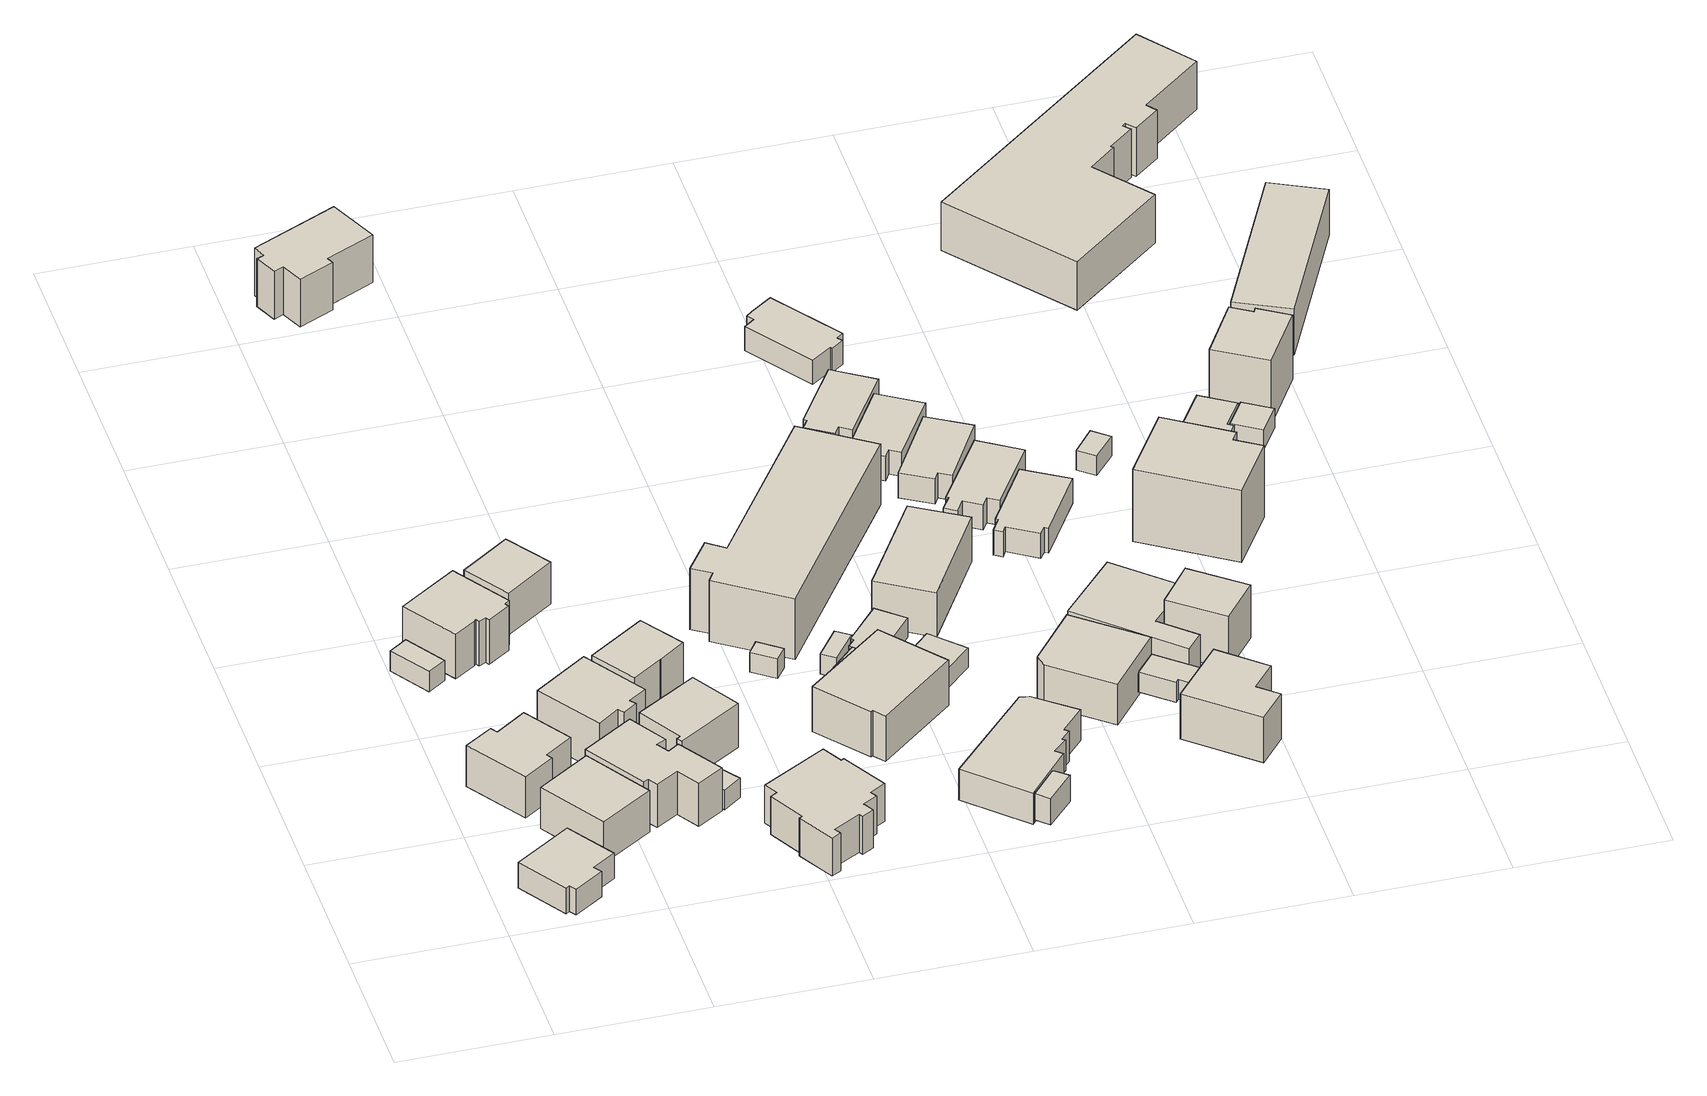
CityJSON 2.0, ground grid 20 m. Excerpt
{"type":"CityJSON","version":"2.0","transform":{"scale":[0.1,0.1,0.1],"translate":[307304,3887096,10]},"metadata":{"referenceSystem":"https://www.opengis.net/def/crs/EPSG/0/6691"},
"CityObjects":{
"building1":{"type":"Building","attributes":{"class":"3001","measuredHeight":2,"BuildingIDAttribute.prefecture":"22","BuildingIDAttribute.city":"22203","BuildingDetailAttribute.surveyYear":2015,"BuildingRiverFloodingRiskAttribute.description":"1","BuildingRiverFloodingRiskAttribute.rankOrg":"2","BuildingRiverFloodingRiskAttribute.depth":1.6,"BuildingRiverFloodingRiskAttribute.adminType":"1","BuildingRiverFloodingRiskAttribute.scale":"2","BuildingRiverFloodingRiskAttribute.duration":2.72},"geometry":[{"type":"Solid","lod":"1","boundaries":[[[[0,1,2,3,4,5,6,7]],[[6,8,9,7]],[[5,10,8,6]],[[4,11,10,5]],[[3,12,11,4]],[[2,13,12,3]],[[1,14,13,2]],[[0,15,14,1]],[[7,9,15,0]],[[8,10,11,12,13,14,15,9]]]]}]},
"building2":{"type":"Building","attributes":{"class":"3001","measuredHeight":2,"BuildingIDAttribute.prefecture":"22","BuildingIDAttribute.city":"22203","BuildingDetailAttribute.surveyYear":2015,"BuildingRiverFloodingRiskAttribute.description":"1","BuildingRiverFloodingRiskAttribute.rankOrg":"2","BuildingRiverFloodingRiskAttribute.depth":1.51,"BuildingRiverFloodingRiskAttribute.adminType":"1","BuildingRiverFloodingRiskAttribute.scale":"2","BuildingRiverFloodingRiskAttribute.duration":3.3},"geometry":[{"type":"Solid","lod":"1","boundaries":[[[[16,17,18,19,20,21,22,23]],[[22,24,25,23]],[[21,26,24,22]],[[20,27,26,21]],[[19,28,27,20]],[[18,29,28,19]],[[17,30,29,18]],[[16,31,30,17]],[[23,25,31,16]],[[24,26,27,28,29,30,31,25]]]]}]},
"building3":{"type":"Building","attributes":{"class":"3003","measuredHeight":2,"BuildingIDAttribute.prefecture":"22","BuildingIDAttribute.city":"22203","BuildingDetailAttribute.surveyYear":2015,"BuildingRiverFloodingRiskAttribute.description":"1","BuildingRiverFloodingRiskAttribute.rankOrg":"2","BuildingRiverFloodingRiskAttribute.depth":1.57,"BuildingRiverFloodingRiskAttribute.adminType":"1","BuildingRiverFloodingRiskAttribute.scale":"2","BuildingRiverFloodingRiskAttribute.duration":3.52},"geometry":[{"type":"Solid","lod":"1","boundaries":[[[[32,33,34,35]],[[34,36,37,35]],[[33,38,36,34]],[[32,39,38,33]],[[35,37,39,32]],[[36,38,39,37]]]]}]},
"building4":{"type":"Building","attributes":{"class":"3001","measuredHeight":2,"BuildingIDAttribute.prefecture":"22","BuildingIDAttribute.city":"22203","BuildingDetailAttribute.surveyYear":2015,"BuildingRiverFloodingRiskAttribute.description":"1","BuildingRiverFloodingRiskAttribute.rankOrg":"2","BuildingRiverFloodingRiskAttribute.depth":1.6,"BuildingRiverFloodingRiskAttribute.adminType":"1","BuildingRiverFloodingRiskAttribute.scale":"2","BuildingRiverFloodingRiskAttribute.duration":2.72},"geometry":[{"type":"Solid","lod":"1","boundaries":[[[[40,41,42,43]],[[42,44,45,43]],[[41,46,44,42]],[[40,47,46,41]],[[43,45,47,40]],[[44,46,47,45]]]]}]},
"building5":{"type":"Building","attributes":{"class":"3001","measuredHeight":2,"BuildingIDAttribute.prefecture":"22","BuildingIDAttribute.city":"22203","BuildingDetailAttribute.surveyYear":2015,"BuildingRiverFloodingRiskAttribute.description":"1","BuildingRiverFloodingRiskAttribute.rankOrg":"2","BuildingRiverFloodingRiskAttribute.depth":1.73,"BuildingRiverFloodingRiskAttribute.adminType":"1","BuildingRiverFloodingRiskAttribute.scale":"2","BuildingRiverFloodingRiskAttribute.duration":3.52},"geometry":[{"type":"Solid","lod":"1","boundaries":[[[[48,49,50,51,52,53,54,55,56,57,58]],[[57,59,60,58]],[[56,61,59,57]],[[55,62,61,56]],[[54,63,62,55]],[[53,64,63,54]],[[52,65,64,53]],[[51,66,65,52]],[[50,67,66,51]],[[49,68,67,50]],[[48,69,68,49]],[[58,60,69,48]],[[59,61,62,63,64,65,66,67,68,69,60]]]]}]},
"building6":{"type":"Building","attributes":{"class":"3001","measuredHeight":2,"BuildingIDAttribute.prefecture":"22","BuildingIDAttribute.city":"22203","BuildingDetailAttribute.surveyYear":2015,"BuildingRiverFloodingRiskAttribute.description":"1","BuildingRiverFloodingRiskAttribute.rankOrg":"2","BuildingRiverFloodingRiskAttribute.depth":1.67,"BuildingRiverFloodingRiskAttribute.adminType":"1","BuildingRiverFloodingRiskAttribute.scale":"2","BuildingRiverFloodingRiskAttribute.duration":3.4},"geometry":[{"type":"Solid","lod":"1","boundaries":[[[[70,71,72,73,74,75,76,77]],[[76,78,79,77]],[[75,80,78,76]],[[74,81,80,75]],[[73,82,81,74]],[[72,83,82,73]],[[71,84,83,72]],[[70,85,84,71]],[[77,79,85,70]],[[78,80,81,82,83,84,85,79]]]]}]},
"building7":{"type":"Building","attributes":{"class":"3001","measuredHeight":2,"BuildingIDAttribute.prefecture":"22","BuildingIDAttribute.city":"22203","BuildingDetailAttribute.surveyYear":2015,"BuildingRiverFloodingRiskAttribute.description":"1","BuildingRiverFloodingRiskAttribute.rankOrg":"2","BuildingRiverFloodingRiskAttribute.depth":1.58,"BuildingRiverFloodingRiskAttribute.adminType":"1","BuildingRiverFloodingRiskAttribute.scale":"2","BuildingRiverFloodingRiskAttribute.duration":3.97},"geometry":[{"type":"Solid","lod":"1","boundaries":[[[[86,87,88,89,90,91,92,93,94,95,96,97,98]],[[97,99,100,98]],[[96,101,99,97]],[[95,102,101,96]],[[94,103,102,95]],[[93,104,103,94]],[[92,105,104,93]],[[91,106,105,92]],[[90,107,106,91]],[[89,108,107,90]],[[88,109,108,89]],[[87,110,109,88]],[[86,111,110,87]],[[98,100,111,86]],[[99,101,102,103,104,105,106,107,108,109,110,111,100]]]]}]},
"building8":{"type":"Building","attributes":{"class":"3001","measuredHeight":2,"BuildingIDAttribute.prefecture":"22","BuildingIDAttribute.city":"22203","BuildingDetailAttribute.surveyYear":2015,"BuildingRiverFloodingRiskAttribute.description":"1","BuildingRiverFloodingRiskAttribute.rankOrg":"2","BuildingRiverFloodingRiskAttribute.depth":1.88,"BuildingRiverFloodingRiskAttribute.adminType":"1","BuildingRiverFloodingRiskAttribute.scale":"2","BuildingRiverFloodingRiskAttribute.duration":3.52},"geometry":[{"type":"Solid","lod":"1","boundaries":[[[[112,113,114,115]],[[114,116,117,115]],[[113,118,116,114]],[[112,119,118,113]],[[115,117,119,112]],[[116,118,119,117]]]]}]},
"building9":{"type":"Building","attributes":{"class":"3003","measuredHeight":2,"BuildingIDAttribute.prefecture":"22","BuildingIDAttribute.city":"22203","BuildingDetailAttribute.surveyYear":2015,"BuildingRiverFloodingRiskAttribute.description":"1","BuildingRiverFloodingRiskAttribute.rankOrg":"2","BuildingRiverFloodingRiskAttribute.depth":1.7,"BuildingRiverFloodingRiskAttribute.adminType":"1","BuildingRiverFloodingRiskAttribute.scale":"2","BuildingRiverFloodingRiskAttribute.duration":3.97},"geometry":[{"type":"Solid","lod":"1","boundaries":[[[[120,121,122,98]],[[122,123,124,98]],[[121,125,123,122]],[[120,126,125,121]],[[98,124,126,120]],[[123,125,126,124]]]]}]},
"building10":{"type":"Building","attributes":{"class":"3001","measuredHeight":2,"BuildingIDAttribute.prefecture":"22","BuildingIDAttribute.city":"22203","BuildingDetailAttribute.surveyYear":2015,"BuildingRiverFloodingRiskAttribute.description":"1","BuildingRiverFloodingRiskAttribute.rankOrg":"2","BuildingRiverFloodingRiskAttribute.depth":1.7,"BuildingRiverFloodingRiskAttribute.adminType":"1","BuildingRiverFloodingRiskAttribute.scale":"2","BuildingRiverFloodingRiskAttribute.duration":3.4},"geometry":[{"type":"Solid","lod":"1","boundaries":[[[[127,128,129,130,131,132]],[[131,133,134,132]],[[130,135,133,131]],[[129,136,135,130]],[[128,137,136,129]],[[127,138,137,128]],[[132,134,138,127]],[[133,135,136,137,138,134]]]]}]},
"building11":{"type":"Building","attributes":{"class":"3001","measuredHeight":2,"BuildingIDAttribute.prefecture":"22","BuildingIDAttribute.city":"22203","BuildingDetailAttribute.surveyYear":2015,"BuildingRiverFloodingRiskAttribute.description":"1","BuildingRiverFloodingRiskAttribute.rankOrg":"2","BuildingRiverFloodingRiskAttribute.depth":1.9,"BuildingRiverFloodingRiskAttribute.adminType":"1","BuildingRiverFloodingRiskAttribute.scale":"2","BuildingRiverFloodingRiskAttribute.duration":3.4},"geometry":[{"type":"Solid","lod":"1","boundaries":[[[[139,140,141,142,143,144]],[[143,145,146,144]],[[142,147,145,143]],[[141,148,147,142]],[[140,149,148,141]],[[139,150,149,140]],[[144,146,150,139]],[[145,147,148,149,150,146]]]]}]},
"building12":{"type":"Building","attributes":{"class":"3001","measuredHeight":2,"BuildingIDAttribute.prefecture":"22","BuildingIDAttribute.city":"22203","BuildingDetailAttribute.surveyYear":2015,"BuildingRiverFloodingRiskAttribute.description":"1","BuildingRiverFloodingRiskAttribute.rankOrg":"2","BuildingRiverFloodingRiskAttribute.depth":1.99,"BuildingRiverFloodingRiskAttribute.adminType":"1","BuildingRiverFloodingRiskAttribute.scale":"2","BuildingRiverFloodingRiskAttribute.duration":3.97},"geometry":[{"type":"Solid","lod":"1","boundaries":[[[[151,152,153,154,155,156,157,158,159,160,161,162,163,164,165,166,167,168]],[[167,169,170,168]],[[166,171,169,167]],[[165,172,171,166]],[[164,173,172,165]],[[163,174,173,164]],[[162,175,174,163]],[[161,176,175,162]],[[160,177,176,161]],[[159,178,177,160]],[[158,179,178,159]],[[157,180,179,158]],[[156,181,180,157]],[[155,182,181,156]],[[154,183,182,155]],[[153,184,183,154]],[[152,185,184,153]],[[151,186,185,152]],[[168,170,186,151]],[[169,171,172,173,174,175,176,177,178,179,180,181,182,183,184,185,186,170]]]]}]},
"building13":{"type":"Building","attributes":{"class":"3001","measuredHeight":2,"BuildingIDAttribute.prefecture":"22","BuildingIDAttribute.city":"22203","BuildingDetailAttribute.surveyYear":2015,"BuildingRiverFloodingRiskAttribute.description":"3","BuildingRiverFloodingRiskAttribute.rankOrg":"2","BuildingRiverFloodingRiskAttribute.depth":0.677,"BuildingRiverFloodingRiskAttribute.adminType":"1","BuildingRiverFloodingRiskAttribute.scale":"2","BuildingRiverFloodingRiskAttribute.duration":1.98},"geometry":[{"type":"Solid","lod":"1","boundaries":[[[[187,188,189,190,191,192,193,194,195,196]],[[195,197,198,196]],[[194,199,197,195]],[[193,200,199,194]],[[192,201,200,193]],[[191,202,201,192]],[[190,203,202,191]],[[189,204,203,190]],[[188,205,204,189]],[[187,206,205,188]],[[196,198,206,187]],[[197,199,200,201,202,203,204,205,206,198]]]]}]},
"building14":{"type":"Building","attributes":{"class":"3001","measuredHeight":2,"BuildingIDAttribute.prefecture":"22","BuildingIDAttribute.city":"22203","BuildingDetailAttribute.surveyYear":2015,"BuildingRiverFloodingRiskAttribute.description":"1","BuildingRiverFloodingRiskAttribute.rankOrg":"2","BuildingRiverFloodingRiskAttribute.depth":1.72,"BuildingRiverFloodingRiskAttribute.adminType":"1","BuildingRiverFloodingRiskAttribute.scale":"2","BuildingRiverFloodingRiskAttribute.duration":3.4},"geometry":[{"type":"Solid","lod":"1","boundaries":[[[[207,208,209,210]],[[209,211,212,210]],[[208,213,211,209]],[[207,214,213,208]],[[210,212,214,207]],[[211,213,214,212]]]]}]},
"building15":{"type":"Building","attributes":{"class":"3001","measuredHeight":2,"BuildingIDAttribute.prefecture":"22","BuildingIDAttribute.city":"22203","BuildingDetailAttribute.surveyYear":2015,"BuildingRiverFloodingRiskAttribute.description":"1","BuildingRiverFloodingRiskAttribute.rankOrg":"2","BuildingRiverFloodingRiskAttribute.depth":1.8,"BuildingRiverFloodingRiskAttribute.adminType":"1","BuildingRiverFloodingRiskAttribute.scale":"2","BuildingRiverFloodingRiskAttribute.duration":3.78},"geometry":[{"type":"Solid","lod":"1","boundaries":[[[[215,216,217,218,219,220]],[[219,221,222,220]],[[218,223,221,219]],[[217,224,223,218]],[[216,225,224,217]],[[215,226,225,216]],[[220,222,226,215]],[[221,223,224,225,226,222]]]]}]},
"building16":{"type":"Building","attributes":{"class":"3003","measuredHeight":2,"BuildingIDAttribute.prefecture":"22","BuildingIDAttribute.city":"22203","BuildingDetailAttribute.surveyYear":2015,"BuildingRiverFloodingRiskAttribute.description":"1","BuildingRiverFloodingRiskAttribute.rankOrg":"2","BuildingRiverFloodingRiskAttribute.depth":1.68,"BuildingRiverFloodingRiskAttribute.adminType":"1","BuildingRiverFloodingRiskAttribute.scale":"2","BuildingRiverFloodingRiskAttribute.duration":3.78},"geometry":[{"type":"Solid","lod":"1","boundaries":[[[[227,228,229,230]],[[229,231,232,230]],[[228,233,231,229]],[[227,234,233,228]],[[230,232,234,227]],[[231,233,234,232]]]]}]},
"building17":{"type":"Building","attributes":{"class":"3001","measuredHeight":2,"BuildingIDAttribute.prefecture":"22","BuildingIDAttribute.city":"22203","BuildingDetailAttribute.surveyYear":2015,"BuildingRiverFloodingRiskAttribute.description":"1","BuildingRiverFloodingRiskAttribute.rankOrg":"2","BuildingRiverFloodingRiskAttribute.depth":1.72,"BuildingRiverFloodingRiskAttribute.adminType":"1","BuildingRiverFloodingRiskAttribute.scale":"2","BuildingRiverFloodingRiskAttribute.duration":3.78},"geometry":[{"type":"Solid","lod":"1","boundaries":[[[[235,236,237,238]],[[237,239,240,238]],[[236,241,239,237]],[[235,242,241,236]],[[238,240,242,235]],[[239,241,242,240]]]]}]},
"building18":{"type":"Building","attributes":{"class":"3002","measuredHeight":2,"BuildingIDAttribute.prefecture":"22","BuildingIDAttribute.city":"22203","BuildingDetailAttribute.surveyYear":2015,"BuildingRiverFloodingRiskAttribute.description":"1","BuildingRiverFloodingRiskAttribute.rankOrg":"2","BuildingRiverFloodingRiskAttribute.depth":1.87,"BuildingRiverFloodingRiskAttribute.adminType":"1","BuildingRiverFloodingRiskAttribute.scale":"2","BuildingRiverFloodingRiskAttribute.duration":3.12},"geometry":[{"type":"Solid","lod":"1","boundaries":[[[[243,244,245,246,247,248,249,250]],[[249,251,252,250]],[[248,253,251,249]],[[247,254,253,248]],[[246,255,254,247]],[[245,256,255,246]],[[244,257,256,245]],[[243,258,257,244]],[[250,252,258,243]],[[251,253,254,255,256,257,258,252]]]]}]},
"building19":{"type":"Building","attributes":{"class":"3001","measuredHeight":2,"BuildingIDAttribute.prefecture":"22","BuildingIDAttribute.city":"22203","BuildingDetailAttribute.surveyYear":2015,"BuildingRiverFloodingRiskAttribute.description":"1","BuildingRiverFloodingRiskAttribute.rankOrg":"2","BuildingRiverFloodingRiskAttribute.depth":1.76,"BuildingRiverFloodingRiskAttribute.adminType":"1","BuildingRiverFloodingRiskAttribute.scale":"2","BuildingRiverFloodingRiskAttribute.duration":3.78},"geometry":[{"type":"Solid","lod":"1","boundaries":[[[[259,260,261,262,263,264,265,266,267]],[[266,268,269,267]],[[265,270,268,266]],[[264,271,270,265]],[[263,272,271,264]],[[262,273,272,263]],[[261,274,273,262]],[[260,275,274,261]],[[259,276,275,260]],[[267,269,276,259]],[[268,270,271,272,273,274,275,276,269]]]]}]},
"building20":{"type":"Building","attributes":{"class":"3003","measuredHeight":2,"BuildingIDAttribute.prefecture":"22","BuildingIDAttribute.city":"22203","BuildingDetailAttribute.surveyYear":2015,"BuildingRiverFloodingRiskAttribute.description":"1","BuildingRiverFloodingRiskAttribute.rankOrg":"2","BuildingRiverFloodingRiskAttribute.depth":1.21,"BuildingRiverFloodingRiskAttribute.adminType":"1","BuildingRiverFloodingRiskAttribute.scale":"2","BuildingRiverFloodingRiskAttribute.duration":3.1},"geometry":[{"type":"Solid","lod":"1","boundaries":[[[[277,278,279,280]],[[279,281,282,280]],[[278,283,281,279]],[[277,284,283,278]],[[280,282,284,277]],[[281,283,284,282]]]]}]},
"building21":{"type":"Building","attributes":{"class":"3001","measuredHeight":2,"BuildingIDAttribute.prefecture":"22","BuildingIDAttribute.city":"22203","BuildingDetailAttribute.surveyYear":2015,"BuildingRiverFloodingRiskAttribute.description":"1","BuildingRiverFloodingRiskAttribute.rankOrg":"2","BuildingRiverFloodingRiskAttribute.depth":1.77,"BuildingRiverFloodingRiskAttribute.adminType":"1","BuildingRiverFloodingRiskAttribute.scale":"2","BuildingRiverFloodingRiskAttribute.duration":3.1},"geometry":[{"type":"Solid","lod":"1","boundaries":[[[[285,286,287,288,289,290,291,292,293,294,295,296]],[[295,297,298,296]],[[294,299,297,295]],[[293,300,299,294]],[[292,301,300,293]],[[291,302,301,292]],[[290,303,302,291]],[[289,304,303,290]],[[288,305,304,289]],[[287,306,305,288]],[[286,307,306,287]],[[285,308,307,286]],[[296,298,308,285]],[[297,299,300,301,302,303,304,305,306,307,308,298]]]]}]},
"building22":{"type":"Building","attributes":{"class":"3003","measuredHeight":2,"BuildingIDAttribute.prefecture":"22","BuildingIDAttribute.city":"22203","BuildingDetailAttribute.surveyYear":2015,"BuildingRiverFloodingRiskAttribute.description":"1","BuildingRiverFloodingRiskAttribute.rankOrg":"2","BuildingRiverFloodingRiskAttribute.depth":1.98,"BuildingRiverFloodingRiskAttribute.adminType":"1","BuildingRiverFloodingRiskAttribute.scale":"2","BuildingRiverFloodingRiskAttribute.duration":3.78},"geometry":[{"type":"Solid","lod":"1","boundaries":[[[[309,310,311,312]],[[311,313,314,312]],[[310,315,313,311]],[[309,316,315,310]],[[312,314,316,309]],[[313,315,316,314]]]]}]},
"building23":{"type":"Building","attributes":{"class":"3001","measuredHeight":2,"BuildingIDAttribute.prefecture":"22","BuildingIDAttribute.city":"22203","BuildingDetailAttribute.surveyYear":2015,"BuildingRiverFloodingRiskAttribute.description":"1","BuildingRiverFloodingRiskAttribute.rankOrg":"2","BuildingRiverFloodingRiskAttribute.depth":1.63,"BuildingRiverFloodingRiskAttribute.adminType":"1","BuildingRiverFloodingRiskAttribute.scale":"2","BuildingRiverFloodingRiskAttribute.duration":3.17},"geometry":[{"type":"Solid","lod":"1","boundaries":[[[[317,318,319,320]],[[319,321,322,320]],[[318,323,321,319]],[[317,324,323,318]],[[320,322,324,317]],[[321,323,324,322]]]]}]},
"building24":{"type":"Building","attributes":{"class":"3001","measuredHeight":2,"BuildingIDAttribute.prefecture":"22","BuildingIDAttribute.city":"22203","BuildingDetailAttribute.surveyYear":2015,"BuildingRiverFloodingRiskAttribute.description":"1","BuildingRiverFloodingRiskAttribute.rankOrg":"2","BuildingRiverFloodingRiskAttribute.depth":1.37,"BuildingRiverFloodingRiskAttribute.adminType":"1","BuildingRiverFloodingRiskAttribute.scale":"2","BuildingRiverFloodingRiskAttribute.duration":2.2},"geometry":[{"type":"Solid","lod":"1","boundaries":[[[[325,326,327,328,329]],[[328,330,331,329]],[[327,332,330,328]],[[326,333,332,327]],[[325,334,333,326]],[[329,331,334,325]],[[330,332,333,334,331]]]]}]},
"building25":{"type":"Building","attributes":{"class":"3001","measuredHeight":2,"BuildingIDAttribute.prefecture":"22","BuildingIDAttribute.city":"22203","BuildingDetailAttribute.surveyYear":2015,"BuildingRiverFloodingRiskAttribute.description":"1","BuildingRiverFloodingRiskAttribute.rankOrg":"2","BuildingRiverFloodingRiskAttribute.depth":1.62,"BuildingRiverFloodingRiskAttribute.adminType":"1","BuildingRiverFloodingRiskAttribute.scale":"2","BuildingRiverFloodingRiskAttribute.duration":3.12},"geometry":[{"type":"Solid","lod":"1","boundaries":[[[[335,336,337,338,339,340,341,342]],[[341,343,344,342]],[[340,345,343,341]],[[339,346,345,340]],[[338,347,346,339]],[[337,348,347,338]],[[336,349,348,337]],[[335,350,349,336]],[[342,344,350,335]],[[343,345,346,347,348,349,350,344]]]]}]},
"building26":{"type":"Building","attributes":{"class":"3001","measuredHeight":2,"BuildingIDAttribute.prefecture":"22","BuildingIDAttribute.city":"22203","BuildingDetailAttribute.surveyYear":2015,"BuildingRiverFloodingRiskAttribute.description":"1","BuildingRiverFloodingRiskAttribute.rankOrg":"2","BuildingRiverFloodingRiskAttribute.depth":1.66,"BuildingRiverFloodingRiskAttribute.adminType":"1","BuildingRiverFloodingRiskAttribute.scale":"2","BuildingRiverFloodingRiskAttribute.duration":3.12},"geometry":[{"type":"Solid","lod":"1","boundaries":[[[[351,352,353,354,355,356,357,358]],[[357,359,360,358]],[[356,361,359,357]],[[355,362,361,356]],[[354,363,362,355]],[[353,364,363,354]],[[352,365,364,353]],[[351,366,365,352]],[[358,360,366,351]],[[359,361,362,363,364,365,366,360]]]]}]},
"building27":{"type":"Building","attributes":{"class":"3001","measuredHeight":2,"BuildingIDAttribute.prefecture":"22","BuildingIDAttribute.city":"22203","BuildingDetailAttribute.surveyYear":2015,"BuildingRiverFloodingRiskAttribute.description":"1","BuildingRiverFloodingRiskAttribute.rankOrg":"2","BuildingRiverFloodingRiskAttribute.depth":1.74,"BuildingRiverFloodingRiskAttribute.adminType":"1","BuildingRiverFloodingRiskAttribute.scale":"2","BuildingRiverFloodingRiskAttribute.duration":3.12},"geometry":[{"type":"Solid","lod":"1","boundaries":[[[[367,368,369,370,371,372,373,374,375,376,377]],[[376,378,379,377]],[[375,380,378,376]],[[374,381,380,375]],[[373,382,381,374]],[[372,383,382,373]],[[371,384,383,372]],[[370,385,384,371]],[[369,386,385,370]],[[368,387,386,369]],[[367,388,387,368]],[[377,379,388,367]],[[378,380,381,382,383,384,385,386,387,388,379]]]]}]},
"building28":{"type":"Building","attributes":{"class":"3001","measuredHeight":2,"BuildingIDAttribute.prefecture":"22","BuildingIDAttribute.city":"22203","BuildingDetailAttribute.surveyYear":2015,"BuildingRiverFloodingRiskAttribute.description":"1","BuildingRiverFloodingRiskAttribute.rankOrg":"2","BuildingRiverFloodingRiskAttribute.depth":1.59,"BuildingRiverFloodingRiskAttribute.adminType":"1","BuildingRiverFloodingRiskAttribute.scale":"2","BuildingRiverFloodingRiskAttribute.duration":3.12},"geometry":[{"type":"Solid","lod":"1","boundaries":[[[[389,390,391,392,393,394]],[[393,395,396,394]],[[392,397,395,393]],[[391,398,397,392]],[[390,399,398,391]],[[389,400,399,390]],[[394,396,400,389]],[[395,397,398,399,400,396]]]]}]},
"building29":{"type":"Building","attributes":{"class":"3003","measuredHeight":2,"BuildingIDAttribute.prefecture":"22","BuildingIDAttribute.city":"22203","BuildingDetailAttribute.surveyYear":2015,"BuildingRiverFloodingRiskAttribute.description":"1","BuildingRiverFloodingRiskAttribute.rankOrg":"2","BuildingRiverFloodingRiskAttribute.depth":1.19,"BuildingRiverFloodingRiskAttribute.adminType":"1","BuildingRiverFloodingRiskAttribute.scale":"2","BuildingRiverFloodingRiskAttribute.duration":1.98},"geometry":[{"type":"Solid","lod":"1","boundaries":[[[[401,402,403,404,405,406,407]],[[406,408,409,407]],[[405,410,408,406]],[[404,411,410,405]],[[403,412,411,404]],[[402,413,412,403]],[[401,414,413,402]],[[407,409,414,401]],[[408,410,411,412,413,414,409]]]]}]},
"building30":{"type":"Building","attributes":{"class":"3001","measuredHeight":2,"BuildingIDAttribute.prefecture":"22","BuildingIDAttribute.city":"22203","BuildingDetailAttribute.surveyYear":2015,"BuildingRiverFloodingRiskAttribute.description":"1","BuildingRiverFloodingRiskAttribute.rankOrg":"2","BuildingRiverFloodingRiskAttribute.depth":1.33,"BuildingRiverFloodingRiskAttribute.adminType":"1","BuildingRiverFloodingRiskAttribute.scale":"2","BuildingRiverFloodingRiskAttribute.duration":2.2},"geometry":[{"type":"Solid","lod":"1","boundaries":[[[[415,416,417,418,419,420]],[[419,421,422,420]],[[418,423,421,419]],[[417,424,423,418]],[[416,425,424,417]],[[415,426,425,416]],[[420,422,426,415]],[[421,423,424,425,426,422]]]]}]},
"building31":{"type":"Building","attributes":{"class":"3001","measuredHeight":2,"BuildingIDAttribute.prefecture":"22","BuildingIDAttribute.city":"22203","BuildingDetailAttribute.surveyYear":2015,"BuildingRiverFloodingRiskAttribute.description":"1","BuildingRiverFloodingRiskAttribute.rankOrg":"2","BuildingRiverFloodingRiskAttribute.depth":1.65,"BuildingRiverFloodingRiskAttribute.adminType":"1","BuildingRiverFloodingRiskAttribute.scale":"2","BuildingRiverFloodingRiskAttribute.duration":3.33},"geometry":[{"type":"Solid","lod":"1","boundaries":[[[[427,428,429,430,431,432,433,434,435,436]],[[435,437,438,436]],[[434,439,437,435]],[[433,440,439,434]],[[432,441,440,433]],[[431,442,441,432]],[[430,443,442,431]],[[429,444,443,430]],[[428,445,444,429]],[[427,446,445,428]],[[436,438,446,427]],[[437,439,440,441,442,443,444,445,446,438]]]]}]},
"building32":{"type":"Building","attributes":{"class":"3001","measuredHeight":2,"BuildingIDAttribute.prefecture":"22","BuildingIDAttribute.city":"22203","BuildingDetailAttribute.surveyYear":2015,"BuildingRiverFloodingRiskAttribute.description":"1","BuildingRiverFloodingRiskAttribute.rankOrg":"2","BuildingRiverFloodingRiskAttribute.depth":1.18,"BuildingRiverFloodingRiskAttribute.adminType":"1","BuildingRiverFloodingRiskAttribute.scale":"2","BuildingRiverFloodingRiskAttribute.duration":1.98},"geometry":[{"type":"Solid","lod":"1","boundaries":[[[[447,448,449,450,451,452]],[[451,453,454,452]],[[450,455,453,451]],[[449,456,455,450]],[[448,457,456,449]],[[447,458,457,448]],[[452,454,458,447]],[[453,455,456,457,458,454]]]]}]},
"building33":{"type":"Building","attributes":{"class":"3001","measuredHeight":2,"BuildingIDAttribute.prefecture":"22","BuildingIDAttribute.city":"22203","BuildingDetailAttribute.surveyYear":2015,"BuildingRiverFloodingRiskAttribute.description":"1","BuildingRiverFloodingRiskAttribute.rankOrg":"2","BuildingRiverFloodingRiskAttribute.depth":1.61,"BuildingRiverFloodingRiskAttribute.adminType":"1","BuildingRiverFloodingRiskAttribute.scale":"2","BuildingRiverFloodingRiskAttribute.duration":3.33},"geometry":[{"type":"Solid","lod":"1","boundaries":[[[[459,460,461,462,463,464,465,466,467,468]],[[467,469,470,468]],[[466,471,469,467]],[[465,472,471,466]],[[464,473,472,465]],[[463,474,473,464]],[[462,475,474,463]],[[461,476,475,462]],[[460,477,476,461]],[[459,478,477,460]],[[468,470,478,459]],[[469,471,472,473,474,475,476,477,478,470]]]]}]},
"building34":{"type":"Building","attributes":{"class":"3001","measuredHeight":2,"BuildingIDAttribute.prefecture":"22","BuildingIDAttribute.city":"22203","BuildingDetailAttribute.surveyYear":2015,"BuildingRiverFloodingRiskAttribute.description":"1","BuildingRiverFloodingRiskAttribute.rankOrg":"2","BuildingRiverFloodingRiskAttribute.depth":1.42,"BuildingRiverFloodingRiskAttribute.adminType":"1","BuildingRiverFloodingRiskAttribute.scale":"2","BuildingRiverFloodingRiskAttribute.duration":2.2},"geometry":[{"type":"Solid","lod":"1","boundaries":[[[[479,480,481,482,483]],[[482,484,485,483]],[[481,486,484,482]],[[480,487,486,481]],[[479,488,487,480]],[[483,485,488,479]],[[484,486,487,488,485]]]]}]},
"building35":{"type":"Building","attributes":{"class":"3001","measuredHeight":2,"BuildingIDAttribute.prefecture":"22","BuildingIDAttribute.city":"22203","BuildingDetailAttribute.surveyYear":2015,"BuildingRiverFloodingRiskAttribute.description":"1","BuildingRiverFloodingRiskAttribute.rankOrg":"2","BuildingRiverFloodingRiskAttribute.depth":2.34,"BuildingRiverFloodingRiskAttribute.adminType":"1","BuildingRiverFloodingRiskAttribute.scale":"2","BuildingRiverFloodingRiskAttribute.duration":3.33},"geometry":[{"type":"Solid","lod":"1","boundaries":[[[[489,490,491,492]],[[491,493,494,492]],[[490,495,493,491]],[[489,496,495,490]],[[492,494,496,489]],[[493,495,496,494]]]]}]},
"building36":{"type":"Building","attributes":{"class":"3002","measuredHeight":2,"BuildingIDAttribute.prefecture":"22","BuildingIDAttribute.city":"22203","BuildingDetailAttribute.surveyYear":2015,"BuildingRiverFloodingRiskAttribute.description":"1","BuildingRiverFloodingRiskAttribute.rankOrg":"2","BuildingRiverFloodingRiskAttribute.depth":1.61,"BuildingRiverFloodingRiskAttribute.adminType":"1","BuildingRiverFloodingRiskAttribute.scale":"2","BuildingRiverFloodingRiskAttribute.duration":3.33},"geometry":[{"type":"Solid","lod":"1","boundaries":[[[[497,498,499,500,501,502]],[[501,503,504,502]],[[500,505,503,501]],[[499,506,505,500]],[[498,507,506,499]],[[497,508,507,498]],[[502,504,508,497]],[[503,505,506,507,508,504]]]]}]},
"building37":{"type":"Building","attributes":{"class":"3001","measuredHeight":2,"BuildingIDAttribute.prefecture":"22","BuildingIDAttribute.city":"22203","BuildingDetailAttribute.surveyYear":2015,"BuildingRiverFloodingRiskAttribute.description":"1","BuildingRiverFloodingRiskAttribute.rankOrg":"2","BuildingRiverFloodingRiskAttribute.depth":1.49,"BuildingRiverFloodingRiskAttribute.adminType":"1","BuildingRiverFloodingRiskAttribute.scale":"2","BuildingRiverFloodingRiskAttribute.duration":3.8},"geometry":[{"type":"Solid","lod":"1","boundaries":[[[[509,510,511,512,513,514,515,516]],[[515,517,518,516]],[[514,519,517,515]],[[513,520,519,514]],[[512,521,520,513]],[[511,522,521,512]],[[510,523,522,511]],[[509,524,523,510]],[[516,518,524,509]],[[517,519,520,521,522,523,524,518]]]]}]},
"building38":{"type":"Building","attributes":{"class":"3003","measuredHeight":2,"BuildingIDAttribute.prefecture":"22","BuildingIDAttribute.city":"22203","BuildingDetailAttribute.surveyYear":2015,"BuildingRiverFloodingRiskAttribute.description":"1","BuildingRiverFloodingRiskAttribute.rankOrg":"2","BuildingRiverFloodingRiskAttribute.depth":1.49,"BuildingRiverFloodingRiskAttribute.adminType":"1","BuildingRiverFloodingRiskAttribute.scale":"2","BuildingRiverFloodingRiskAttribute.duration":3.33},"geometry":[{"type":"Solid","lod":"1","boundaries":[[[[525,526,527,528]],[[527,529,530,528]],[[526,531,529,527]],[[525,532,531,526]],[[528,530,532,525]],[[529,531,532,530]]]]}]},
"building39":{"type":"Building","attributes":{"class":"3002","measuredHeight":2,"BuildingIDAttribute.prefecture":"22","BuildingIDAttribute.city":"22203","BuildingDetailAttribute.surveyYear":2015,"BuildingRiverFloodingRiskAttribute.description":"1","BuildingRiverFloodingRiskAttribute.rankOrg":"2","BuildingRiverFloodingRiskAttribute.depth":1.89,"BuildingRiverFloodingRiskAttribute.adminType":"1","BuildingRiverFloodingRiskAttribute.scale":"2","BuildingRiverFloodingRiskAttribute.duration":3.8},"geometry":[{"type":"Solid","lod":"1","boundaries":[[[[533,534,535,536,537,538]],[[537,539,540,538]],[[536,541,539,537]],[[535,542,541,536]],[[534,543,542,535]],[[533,544,543,534]],[[538,540,544,533]],[[539,541,542,543,544,540]]]]}]},
"building40":{"type":"Building","attributes":{"class":"3001","measuredHeight":2,"BuildingIDAttribute.prefecture":"22","BuildingIDAttribute.city":"22203","BuildingDetailAttribute.surveyYear":2015,"BuildingRiverFloodingRiskAttribute.description":"3","BuildingRiverFloodingRiskAttribute.rankOrg":"1","BuildingRiverFloodingRiskAttribute.depth":0.406,"BuildingRiverFloodingRiskAttribute.adminType":"1","BuildingRiverFloodingRiskAttribute.scale":"1","BuildingRiverFloodingRiskAttribute.duration":0.617},"geometry":[{"type":"Solid","lod":"1","boundaries":[[[[545,546,547,548,549,550,551,552,553,554,555,556,557,558]],[[557,559,560,558]],[[556,561,559,557]],[[555,562,561,556]],[[554,563,562,555]],[[553,564,563,554]],[[552,565,564,553]],[[551,566,565,552]],[[550,567,566,551]],[[549,568,567,550]],[[548,569,568,549]],[[547,570,569,548]],[[546,571,570,547]],[[545,572,571,546]],[[558,560,572,545]],[[559,561,562,563,564,565,566,567,568,569,570,571,572,560]]]]}]},
"building41":{"type":"Building","attributes":{"class":"3001","measuredHeight":2,"BuildingIDAttribute.prefecture":"22","BuildingIDAttribute.city":"22203","BuildingDetailAttribute.surveyYear":2015,"BuildingRiverFloodingRiskAttribute.description":"3","BuildingRiverFloodingRiskAttribute.rankOrg":"1","BuildingRiverFloodingRiskAttribute.depth":0.364,"BuildingRiverFloodingRiskAttribute.adminType":"1","BuildingRiverFloodingRiskAttribute.scale":"1","BuildingRiverFloodingRiskAttribute.duration":0.7},"geometry":[{"type":"Solid","lod":"1","boundaries":[[[[573,574,575,576]],[[575,577,578,576]],[[574,579,577,575]],[[573,580,579,574]],[[576,578,580,573]],[[577,579,580,578]]]]}]}
},
"vertices":[
[110,133,4],[151,70,4],[120,50,4],[127,40,4],[88,14,4],[82,23,4],[77,19,4],[35,84,4],[77,19,43],[35,84,43],[82,23,43],[88,14,43],[127,40,43],[120,50,43],[151,70,43],[110,133,43],
[153,270,6],[116,245,6],[121,237,6],[80,210,6],[28,289,6],[65,313,6],[71,304,6],[112,332,6],[71,304,69],[112,332,69],[65,313,69],[28,289,69],[80,210,69],[121,237,69],[116,245,69],[153,270,69],
[59,495,6],[35,479,6],[1,531,6],[25,547,6],[1,531,37],[25,547,37],[35,479,37],[59,495,37],
[162,232,5],[217,145,5],[147,101,5],[92,187,5],[147,101,68],[92,187,68],[217,145,68],[162,232,68],
[103,616,6],[153,541,6],[146,536,6],[149,531,6],[119,511,6],[116,516,6],[107,511,6],[104,516,6],[101,513,6],[73,495,6],[26,565,6],[73,495,74],[26,565,74],[101,513,74],[104,516,74],[107,511,74],[116,516,74],[119,511,74],[149,531,74],[146,536,74],[153,541,74],[103,616,74],
[207,403,6],[261,321,6],[237,305,6],[243,297,6],[224,284,6],[218,292,6],[190,272,6],[135,354,6],[190,272,81],[135,354,81],[218,292,81],[224,284,81],[243,297,81],[237,305,81],[261,321,81],[207,403,81],
[312,162,4],[277,140,4],[258,170,4],[228,152,4],[220,164,4],[214,161,4],[163,241,4],[231,284,4],[262,234,4],[249,227,4],[259,211,4],[274,221,4],[283,207,4],[274,221,70],[283,207,70],[259,211,70],[249,227,70],[262,234,70],[231,284,70],[163,241,70],[214,161,70],[220,164,70],[228,152,70],[258,170,70],[277,140,70],[312,162,70],
[118,619,5],[183,664,5],[223,606,5],[158,561,5],[223,606,69],[158,561,69],[183,664,69],[118,619,69],
[308,225,4],[340,181,4],[316,163,4],[316,163,34],[283,207,34],[340,181,34],[308,225,34],
[278,221,6],[274,228,6],[279,231,6],[244,289,6],[325,338,6],[364,274,6],[325,338,73],[364,274,73],[244,289,73],[279,231,73],[274,228,73],[278,221,73],
[296,467,6],[334,411,6],[299,387,6],[297,386,6],[259,361,6],[221,417,6],[259,361,69],[221,417,69],[297,386,69],[299,387,69],[334,411,69],[296,467,69],
[443,178,1],[458,151,1],[462,153,1],[496,93,1],[475,81,1],[480,72,1],[461,61,1],[469,47,1],[453,38,1],[450,43,1],[414,23,1],[419,14,1],[406,7,1],[379,56,1],[383,58,1],[357,106,1],[366,111,1],[356,129,1],[366,111,59],[356,129,59],[357,106,59],[383,58,59],[379,56,59],[406,7,59],[419,14,59],[414,23,59],[450,43,59],[453,38,59],[469,47,59],[461,61,59],[480,72,59],[475,81,59],[496,93,59],[462,153,59],[458,151,59],[443,178,59],
[152,1316,20],[182,1250,20],[117,1220,20],[121,1211,20],[74,1190,20],[61,1219,20],[48,1213,20],[35,1243,20],[45,1247,20],[38,1264,20],[45,1247,93],[38,1264,93],[35,1243,93],[48,1213,93],[61,1219,93],[74,1190,93],[121,1211,93],[117,1220,93],[182,1250,93],[152,1316,93],
[417,412,6],[430,430,6],[459,408,6],[446,390,6],[459,408,36],[446,390,36],[430,430,36],[417,412,36],
[527,199,6],[515,214,6],[513,212,6],[458,279,6],[564,365,6],[630,284,6],[564,365,75],[630,284,75],[458,279,75],[513,212,75],[515,214,75],[527,199,75],
[538,386,8],[555,370,8],[518,332,8],[501,349,8],[518,332,38],[501,349,38],[555,370,38],[538,386,38],
[514,370,8],[497,383,8],[526,422,8],[544,409,8],[526,422,38],[544,409,38],[497,383,38],[514,370,38],
[476,419,7],[386,481,7],[394,494,7],[370,510,7],[401,554,7],[424,537,7],[567,744,7],[657,682,7],[567,744,100],[657,682,100],[424,537,100],[401,554,100],[370,510,100],[394,494,100],[386,481,100],[476,419,100],
[535,390,7],[544,400,7],[541,404,7],[584,453,7],[618,424,7],[576,375,7],[573,372,7],[565,364,7],[564,365,7],[565,364,37],[564,365,37],[573,372,37],[576,375,37],[618,424,37],[584,453,37],[541,404,37],[544,400,37],[535,390,37],
[701,75,9],[719,60,9],[684,22,9],[668,37,9],[684,22,49],[668,37,49],[719,60,49],[701,75,49],
[665,34,5],[592,104,5],[700,220,5],[713,218,5],[765,176,5],[735,144,5],[740,140,5],[728,127,5],[731,124,5],[713,107,5],[722,99,5],[668,37,5],[722,99,52],[668,37,52],[713,107,52],[731,124,52],[728,127,52],[740,140,52],[735,144,52],[765,176,52],[713,218,52],[700,220,52],[592,104,52],[665,34,52],
[673,350,5],[635,314,5],[596,355,5],[633,391,5],[596,355,35],[633,391,35],[635,314,35],[673,350,35],
[664,589,6],[733,547,6],[652,416,6],[583,459,6],[652,416,74],[583,459,74],[733,547,74],[664,589,74],
[794,341,5],[880,271,5],[816,193,5],[741,254,5],[737,271,5],[741,254,67],[737,271,67],[816,193,67],[880,271,67],[794,341,67],
[655,906,9],[708,871,9],[651,784,9],[636,794,9],[629,783,9],[595,805,9],[603,817,9],[599,820,9],[603,817,46],[599,820,46],[595,805,46],[629,783,46],[636,794,46],[651,784,46],[708,871,46],[655,906,46],
[695,846,9],[750,811,9],[696,726,9],[682,735,9],[675,723,9],[639,745,9],[645,756,9],[640,759,9],[645,756,46],[640,759,46],[639,745,46],[675,723,46],[682,735,46],[696,726,46],[750,811,46],[695,846,46],
[581,1015,8],[595,1025,8],[589,1034,8],[597,1041,8],[626,1061,8],[691,970,8],[682,963,8],[687,957,8],[671,945,8],[669,948,8],[642,929,8],[669,948,45],[642,929,45],[671,945,45],[687,957,45],[682,963,45],[691,970,45],[626,1061,45],[597,1041,45],[589,1034,45],[595,1025,45],[581,1015,45],
[739,784,10],[794,751,10],[742,663,10],[726,673,10],[720,662,10],[680,686,10],[720,662,48],[680,686,48],[726,673,48],[742,663,48],[794,751,48],[739,784,48],
[936,223,12],[916,197,12],[897,213,12],[893,208,12],[855,240,12],[880,270,12],[918,238,12],[880,270,42],[918,238,42],[855,240,42],[893,208,42],[897,213,42],[916,197,42],[936,223,42],
[894,301,6],[938,261,6],[918,238,6],[797,349,6],[869,428,6],[946,358,6],[869,428,66],[946,358,66],[797,349,66],[918,238,66],[938,261,66],[894,301,66],
[786,724,9],[840,689,9],[784,602,9],[770,611,9],[762,599,9],[740,613,9],[729,596,9],[714,606,9],[726,624,9],[723,626,9],[726,624,47],[723,626,47],[714,606,47],[729,596,47],[740,613,47],[762,599,47],[770,611,47],[784,602,47],[840,689,47],[786,724,47],
[879,139,11],[941,212,11],[999,162,11],[970,128,11],[996,106,11],[963,67,11],[996,106,80],[963,67,80],[970,128,80],[999,162,80],[941,212,80],[879,139,80],
[823,656,8],[880,621,8],[826,535,8],[821,538,8],[814,528,8],[776,552,8],[771,543,8],[761,550,8],[772,568,8],[769,570,8],[772,568,46],[769,570,46],[761,550,46],[771,543,46],[776,552,46],[814,528,46],[821,538,46],[826,535,46],[880,621,46],[823,656,46],
[947,359,11],[1014,306,11],[972,254,11],[906,306,11],[946,358,11],[906,306,92],[946,358,92],[972,254,92],[1014,306,92],[947,359,92],
[924,670,4],[903,687,4],[930,720,4],[952,702,4],[930,720,34],[952,702,34],[903,687,34],[924,670,34],
[930,531,7],[988,621,7],[1070,567,7],[1062,554,7],[1095,533,7],[1045,456,7],[1095,533,117],[1045,456,117],[1062,554,117],[1070,567,117],[988,621,117],[930,531,117],
[1070,743,7],[1114,715,7],[1090,679,7],[1097,674,7],[1055,610,7],[1104,578,7],[1090,556,7],[990,621,7],[1090,556,41],[990,621,41],[1104,578,41],[1055,610,41],[1097,674,41],[1090,679,41],[1114,715,41],[1070,743,41],
[1117,716,11],[1153,693,11],[1129,656,11],[1093,679,11],[1129,656,41],[1093,679,41],[1153,693,41],[1117,716,41],
[1085,741,11],[1130,815,11],[1157,798,11],[1160,804,11],[1200,779,11],[1151,700,11],[1200,779,109],[1151,700,109],[1160,804,109],[1157,798,109],[1130,815,109],[1085,741,109],
[1176,1389,10],[1232,1318,10],[1150,1252,10],[1160,1239,10],[1126,1212,10],[1116,1224,10],[1112,1221,10],[1120,1212,10],[1087,1186,10],[1090,1183,10],[1054,1154,10],[1113,1081,10],[987,980,10],[861,1137,10],[987,980,84],[861,1137,84],[1113,1081,84],[1054,1154,84],[1090,1183,84],[1087,1186,84],[1120,1212,84],[1112,1221,84],[1116,1224,84],[1126,1212,84],[1160,1239,84],[1150,1252,84],[1232,1318,84],[1176,1389,84],
[1249,1073,10],[1319,1039,10],[1215,825,10],[1145,859,10],[1215,825,80],[1145,859,80],[1319,1039,80],[1249,1073,80]
]}
